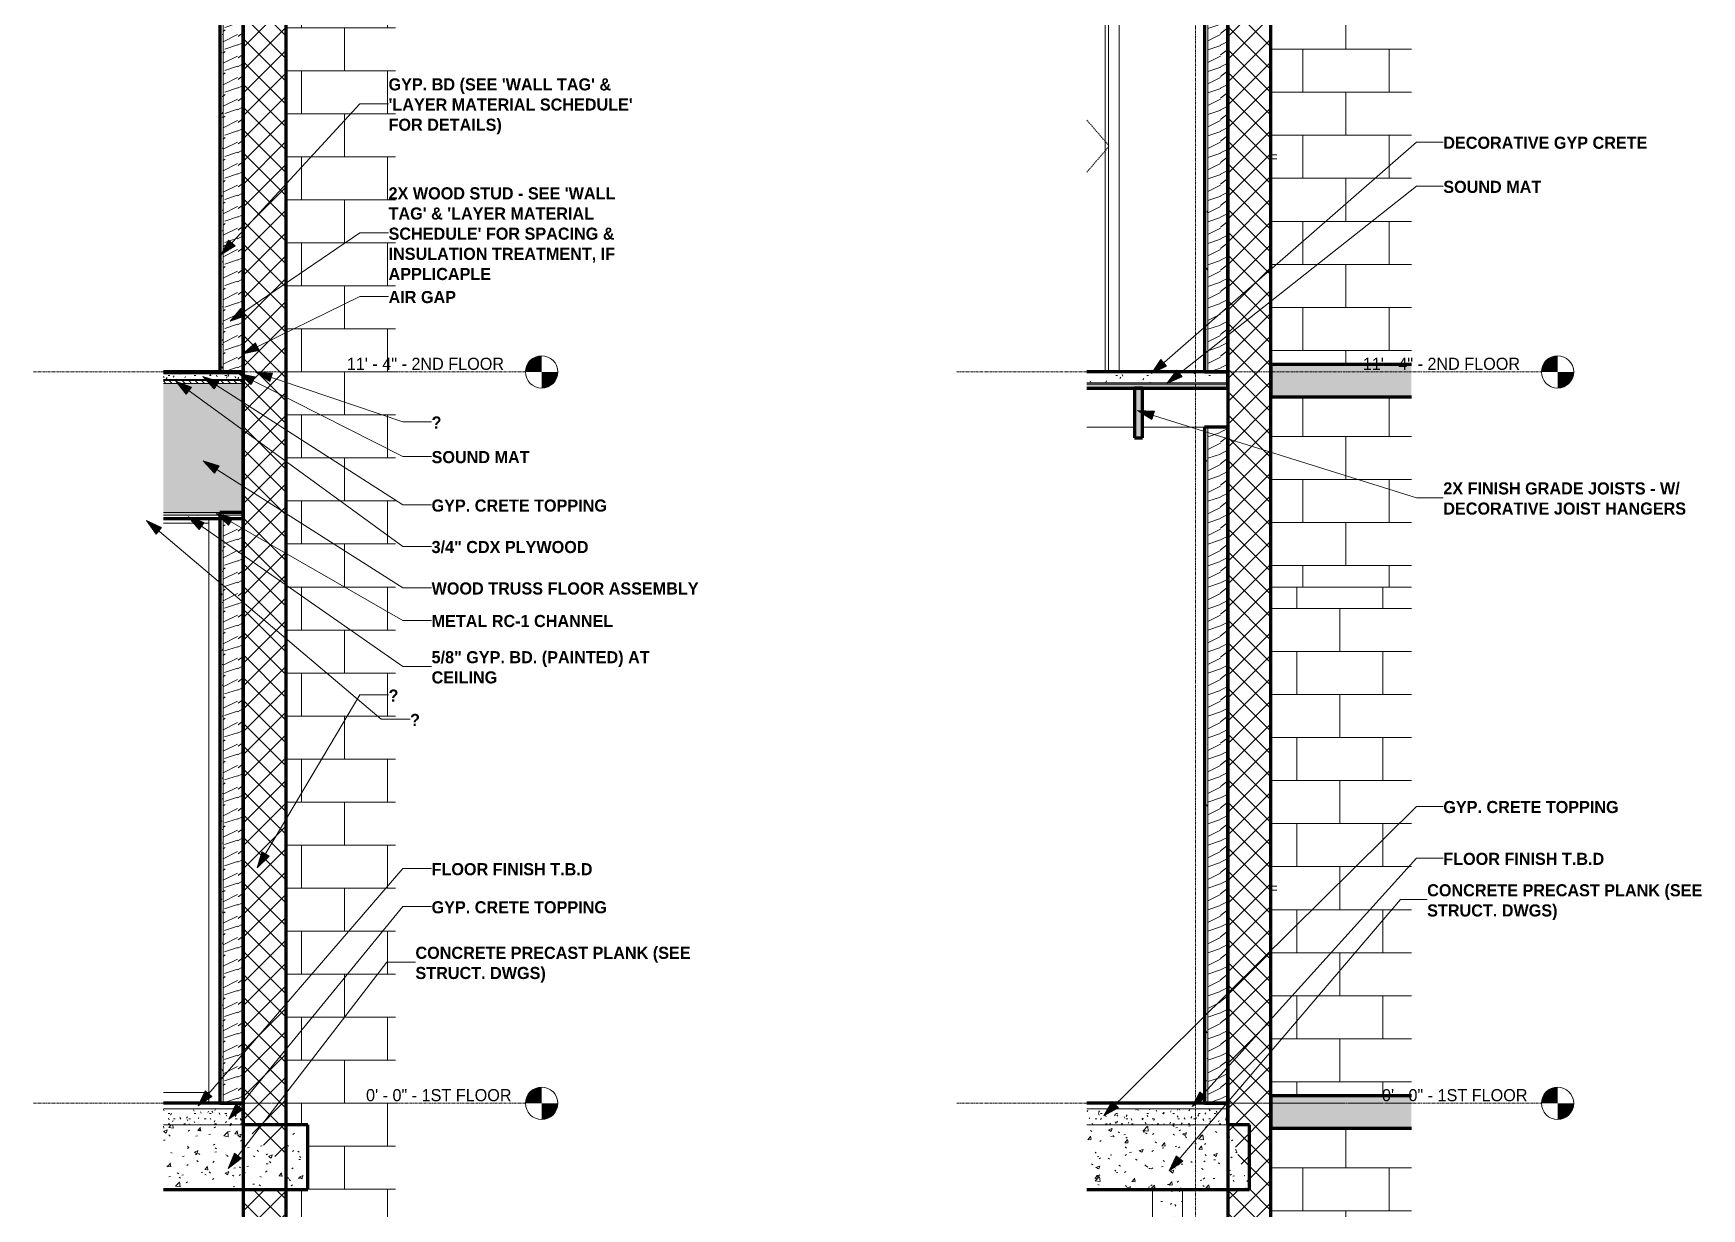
# Model space of a CAD drawing. Header units: inches. Extents: x 11710 to 12358, y -212 to 450.
# Drawn here: x 12045.1 to 12355.3, y -19.6 to 199 of the extents above; entities that cross this region are included whole.
import ezdxf

# ---------------------------------------------------------------- set-up
doc = ezdxf.new("R2010")
doc.units = ezdxf.units.IN
doc.header["$MEASUREMENT"] = 0
for name, pattern in [('Aligning Line 1_8_', [0.25, 0.125, -0.125]), ('Dash 1_16_', [0.125, 0.0625, -0.0625]), ('Grid Line 1_2_', [0.875, 0.5, -0.125, 0.125, -0.125])]:
    doc.linetypes.add(name, pattern=pattern)
for name, color, linetype, lineweight in [('0-3', 135, 'Continuous', 18), ('0-4', 50, 'Continuous', 5), ('0-5', 55, 'Continuous', 9), ('A-DOOR-1', 250, 'Dash 1_16_', 9), ('A-DOOR-2', 250, 'Continuous', 9), ('A-DOOR-4', 31, 'Continuous', 9), ('A-FLOR-1', 8, 'Continuous', 5), ('A-FLOR-2', 31, 'Continuous', 5), ('A-FLOR-3', 251, 'Continuous', 5), ('A-FLOR-4', 192, 'Continuous', 70), ('A-FLOR-6', 7, 'Continuous', 70), ('A-FLOR-7', 254, 'Continuous', 18), ('A-FLOR-8', 21, 'Continuous', 18), ('A-FLOR-LEVL', 51, 'Continuous', 9), ('A-FLOR-LEVL-1', 51, 'Grid Line 1_2_', 9), ('A-FLOR-MCUT', 51, 'Continuous', 18), ('A-FLOR-PATT-1', 8, 'Continuous', 9), ('A-GLAZ-CWMG-1', 55, 'Continuous', 9), ('A-WALL-1', 252, 'Continuous', 18), ('A-WALL-2', 10, 'Continuous', 18), ('A-WALL-3', 7, 'Continuous', 70), ('A-WALL-4', 135, 'Continuous', 18), ('A-WALL-PATT-1', 250, 'Continuous', 9), ('A-WALL-PATT-2', 253, 'Continuous', 9), ('A-WALL-PATT-3', 55, 'Continuous', 9), ('A-WALL-PATT-4', 45, 'Continuous', 9), ('G-ANNO-SYMB', 111, 'Aligning Line 1_8_', 9), ('G-ANNO-TEXT', 231, 'Continuous', 9), ('I-WALL-2', 135, 'Continuous', 18), ('S-BEAM-1', 41, 'Continuous', 9), ('S-BEAM-2', 7, 'Continuous', 70), ('S-COLS-1', 55, 'Continuous', 9), ('S-GRID-1', 1, 'Grid Line 1_2_', 9)]:
    doc.layers.add(name, color=color, linetype=linetype, lineweight=lineweight)
doc.styles.add('Century Gothic', font='ufonts.com_century-gothic.ttf', dxfattribs={"height": 2.25})
doc.styles.add('Century Gothic_B', font='GOTHICB.TTF', dxfattribs={"height": 2.25})
pattern_1 = [(216.87, (10701.354, 75.998), (11.9951857, 7.9964214), [1.999, -17.993]), (206.565, (10703.753, 74.799), (-3.998093, -3.998086), [4.47, -4.47]), (198.435, (10703.753, 72.8), (-7.9970804, -3.9980748), [2.529, -10.115])]
pattern_2 = [(0, (10699.755, 72), (7.68, 1.92), [0.317, -5.443, 0.317, -5.443, -30.72]), (0, (10699.755, 72), (7.68, 1.92), [-11.52, 0.317, -11.203, 0.317, -5.443, -13.44]), (0, (10699.755, 72), (7.68, 1.92), [-28.8, 0.317, -3.523, 0.317, -9.283]), (120, (10702.635, 72.96), (-5.502769, 5.691075), [0.317, -5.443, 0.317, -5.443, -30.72]), (120, (10702.635, 72.96), (-5.502769, 5.691075), [-11.52, 0.317, -11.203, 0.317, -5.443, -13.44]), (120, (10702.635, 72.96), (-5.502769, 5.691075), [-28.8, 0.317, -3.523, 0.317, -9.283]), (240, (10703.595, 76.8), (-2.177231, -7.611075), [0.317, -5.443, 0.317, -5.443, -30.72]), (240, (10703.595, 76.8), (-2.177231, -7.611075), [-11.52, 0.317, -11.203, 0.317, -5.443, -13.44]), (240, (10703.595, 76.8), (-2.177231, -7.611075), [-28.8, 0.317, -3.523, 0.317, -9.283])]
pattern_3 = [(0, (11356.9243, 72), (3.84, 0.96), [0.317, -2.563, 0.317, -2.563, -15.36]), (0, (11356.9243, 72), (3.84, 0.96), [-5.76, 0.317, -5.443, 0.317, -2.563, -6.72]), (0, (11356.9243, 72), (3.84, 0.96), [-14.4, 0.317, -1.603, 0.317, -4.483]), (120, (11358.3643, 72.48), (-2.7513844, 2.8455376), [0.317, -2.563, 0.317, -2.563, -15.36]), (120, (11358.3643, 72.48), (-2.7513844, 2.8455376), [-5.76, 0.317, -5.443, 0.317, -2.563, -6.72]), (120, (11358.3643, 72.48), (-2.7513844, 2.8455376), [-14.4, 0.317, -1.603, 0.317, -4.483]), (240, (11358.8443, 74.4), (-1.0886156, -3.8055376), [0.317, -2.563, 0.317, -2.563, -15.36]), (240, (11358.8443, 74.4), (-1.0886156, -3.8055376), [-5.76, 0.317, -5.443, 0.317, -2.563, -6.72]), (240, (11358.8443, 74.4), (-1.0886156, -3.8055376), [-14.4, 0.317, -1.603, 0.317, -4.483])]
pattern_4 = [(216.87, (12715.25, 75.998), (11.9951857, 7.9964214), [1.999, -17.993]), (206.565, (12717.649, 74.799), (-3.998093, -3.998086), [4.47, -4.47]), (198.435, (12717.649, 72.8), (-7.9970804, -3.9980748), [2.529, -10.115])]
pattern_5 = [(0, (12713.651, 72), (7.68, 1.92), [0.317, -5.443, 0.317, -5.443, -30.72]), (0, (12713.651, 72), (7.68, 1.92), [-11.52, 0.317, -11.203, 0.317, -5.443, -13.44]), (0, (12713.651, 72), (7.68, 1.92), [-28.8, 0.317, -3.523, 0.317, -9.283]), (120, (12716.531, 72.96), (-5.5027688, 5.691075), [0.317, -5.443, 0.317, -5.443, -30.72]), (120, (12716.531, 72.96), (-5.5027688, 5.691075), [-11.52, 0.317, -11.203, 0.317, -5.443, -13.44]), (120, (12716.531, 72.96), (-5.5027688, 5.691075), [-28.8, 0.317, -3.523, 0.317, -9.283]), (240, (12717.491, 76.8), (-2.1772312, -7.611075), [0.317, -5.443, 0.317, -5.443, -30.72]), (240, (12717.491, 76.8), (-2.1772312, -7.611075), [-11.52, 0.317, -11.203, 0.317, -5.443, -13.44]), (240, (12717.491, 76.8), (-2.1772312, -7.611075), [-28.8, 0.317, -3.523, 0.317, -9.283])]

# ---------------------------------------------------------------- blocks, each defined once
blk = doc.blocks.new('Rectangular Mullion - 2_ x 4_ rectangular-2088884-Section 25 - Callout 3')
at = {"layer": 'A-GLAZ-CWMG-1'}
for p in [(11420.61, 108.75), (11412.15, 107.88)]:
    blk.add_line(p, (11420.61, 107.88), dxfattribs=at)
blk = doc.blocks.new('Rectangular Mullion - 2_ x 4_ rectangular-2030642-Section 25 - Callout 3')
at = {"layer": 'A-GLAZ-CWMG-1'}
blk.add_line((11420.61, 108.75), (11420.61, 0), dxfattribs=at)
blk = doc.blocks.new('Rectangular Mullion - 2_ x 4_ rectangular-2088885-Section 25 - Callout 3')
at = {"layer": 'A-GLAZ-CWMG-1'}
for q in [(11412.15, 2), (11420.61, 0)]:
    blk.add_line((11420.61, 2), q, dxfattribs=at)
blk = doc.blocks.new('CTR - 1st Phase - Common Walls_rvt-3-Section 25 - Callout 3')
at = {"layer": 'A-WALL-1'}
for points in [[(11426.99, 136), (11426.99, 240.75), (11426.74, 240.75), (11426.74, 136)], [(11426.99, 0), (11426.99, 108.75), (11426.74, 108.75), (11426.74, 0)]]:
    blk.add_hatch(color=256, dxfattribs=at).paths.add_polyline_path(points, flags=0)
at = {"layer": 'A-WALL-PATT-1'}
h = blk.add_hatch(dxfattribs=at)
h.set_pattern_fill('FP_24', color=256, style=0, pattern_type=2)
h.set_pattern_definition(pattern_2)
h.paths.add_polyline_path([(11422.61, 136), (11423.24, 136), (11423.24, 240.75), (11422.61, 240.75), (11422.61, 142.14)], flags=0)
h = blk.add_hatch(dxfattribs=at)
h.set_pattern_fill('FP_24', color=256, style=0, pattern_type=2)
h.set_pattern_definition(pattern_2)
h.paths.add_polyline_path([(11423.24, 0), (11423.24, 108.75), (11422.61, 108.75), (11422.61, 0)], flags=0)
at = {"layer": 'A-WALL-PATT-2'}
h = blk.add_hatch(dxfattribs=at)
h.set_pattern_fill('FP_28', color=256, style=0, pattern_type=2)
h.set_pattern_definition(pattern_1)
h.paths.add_polyline_path([(11423.24, 136), (11426.74, 136), (11426.74, 240.75), (11423.24, 240.75), (11423.24, 142.14)], flags=0)
h = blk.add_hatch(dxfattribs=at)
h.set_pattern_fill('FP_28', color=256, style=0, pattern_type=2)
h.set_pattern_definition(pattern_1)
h.paths.add_polyline_path([(11426.74, 0), (11426.74, 108.75), (11423.24, 108.75), (11423.24, 0)], flags=0)
at = {"layer": 'A-WALL-2'}
for p, q in [((11423.24, 136), (11423.24, 241.87)), ((11426.74, 136), (11426.74, 241.87)), ((11423.24, 0), (11423.24, 109.87)), ((11426.74, 0), (11426.74, 109.87))]:
    blk.add_line(p, q, dxfattribs=at)
at = {"layer": 'A-WALL-3'}
for p, q in [((11422.61, 241.87), (11422.61, 136)), ((11426.99, 136), (11426.99, 241.87)), ((11422.61, 136), (11426.99, 136)), ((11422.61, 109.87), (11422.61, 0)), ((11426.99, 109.87), (11422.61, 109.87)), ((11426.99, 0), (11426.99, 109.87)), ((11422.61, 0), (11426.99, 0))]:
    blk.add_line(p, q, dxfattribs=at)
at = {"layer": '0-3'}
for name in ['Rectangular Mullion - 2_ x 4_ rectangular-2088884-Section 25 - Callout 3', 'Rectangular Mullion - 2_ x 4_ rectangular-2030642-Section 25 - Callout 3', 'Rectangular Mullion - 2_ x 4_ rectangular-2088885-Section 25 - Callout 3']:
    blk.add_blockref(name, (0, 0), dxfattribs=at)
blk = doc.blocks.new('CTR - 1st Phase -Stairs _ Elevators_rvt-3-Section 25 - Callout 3')
at = {"layer": 'A-WALL-PATT-3'}
h = blk.add_hatch(dxfattribs=at)
h.set_pattern_fill('FP_21', color=256, style=0, pattern_type=2)
h.set_pattern_definition([(0, (11430.989, -128), (0, 8), []), (90, (11430.989, -128), (-8, 8), [8, -8])])
h.paths.add_polyline_path([(11438.99, -128), (11455.29, -128), (11455.29, 429.86), (11434.99, 429.86), (11434.99, -4), (11438.99, -4), (11438.99, -16), (11434.99, -16), (11434.99, -128)], flags=0)
at = {"layer": 'A-WALL-PATT-4'}
h = blk.add_hatch(dxfattribs=at)
h.set_pattern_fill('FP_31', color=256, style=0, pattern_type=2)
h.set_pattern_definition([(45, (10699.755, 72), (-2.12132, 2.12132), []), (135, (10699.755, 72), (-2.12132, -2.12132), [])])
h.paths.add_polyline_path([(11434.99, -128), (11434.99, -16), (11426.99, -16.01), (11426.99, -128)], flags=0)
h.paths.add_polyline_path([(11434.99, -12), (11434.99, 429.86), (11426.99, 429.86), (11426.99, -4)], flags=0)
at = {"layer": 'A-WALL-3'}
for p, q in [((11426.99, 429.86), (11426.99, -128)), ((11434.99, -128), (11434.99, 429.86))]:
    blk.add_line(p, q, dxfattribs=at)
blk = doc.blocks.new('Dimension Lumber - 2x10-2069430-BUILDING SECTION - EAST_WEST - LOOKING NORTH - Callout 5')
at = {"layer": 'S-BEAM-1'}
blk.add_hatch(color=256, dxfattribs=at).paths.add_polyline_path([(11837.34, 255.75), (11837.34, 265), (11835.84, 265), (11835.84, 255.75)], flags=0)
at = {"layer": 'S-BEAM-2'}
for p, q in [((11837.34, 265), (11835.84, 265)), ((11835.84, 265), (11835.84, 255.75)), ((11837.34, 255.75), (11837.34, 265)), ((11835.84, 255.75), (11837.34, 255.75))]:
    blk.add_line(p, q, dxfattribs=at)
blk = doc.blocks.new('Flush-Double-Door-Adj_swing-w_handle_2100 - 3_-0_ x 7_-0_-1994204-BUILDING SECTION - EAST_WEST - LOOKING NORTH - Callout 5')
at = {"layer": 'A-DOOR-1'}
for p in [(11826.96, 314.85), (11826.96, 305.15)]:
    blk.add_line(p, (11831.13, 310), dxfattribs=at)
at = {"layer": 'A-DOOR-4'}
for p, q in [((11826.96, 352), (11831, 352)), ((11826.96, 351.38), (11830.38, 351.38)), ((11830.38, 351.38), (11830.38, 268)), ((11831, 268), (11831, 352))]:
    blk.add_line(p, q, dxfattribs=at)
blk = doc.blocks.new('CTR - 1st Phase - Common Walls_rvt-4-BUILDING SECTION - EAST_WEST - LOOKING NORTH - Callout 5')
at = {"layer": 'A-WALL-1'}
for points in [[(11853.19, 136), (11853.19, 257.75), (11852.94, 257.75), (11852.94, 136)], [(11853.19, 0), (11853.19, 125.75), (11852.94, 125.75), (11852.94, 0)]]:
    blk.add_hatch(color=256, dxfattribs=at).paths.add_polyline_path(points, flags=0)
at = {"layer": 'A-WALL-PATT-1'}
h = blk.add_hatch(dxfattribs=at)
h.set_pattern_fill('FP_33', color=256, style=0, pattern_type=2)
h.set_pattern_definition(pattern_5)
h.paths.add_polyline_path([(11849.44, 136), (11849.44, 257.75), (11848.81, 257.75), (11848.81, 136)], flags=0)
h = blk.add_hatch(dxfattribs=at)
h.set_pattern_fill('FP_33', color=256, style=0, pattern_type=2)
h.set_pattern_definition(pattern_5)
h.paths.add_polyline_path([(11849.44, 0), (11849.44, 125.75), (11848.81, 125.75), (11848.81, 0)], flags=0)
at = {"layer": 'A-WALL-PATT-2'}
h = blk.add_hatch(dxfattribs=at)
h.set_pattern_fill('FP_35', color=256, style=0, pattern_type=2)
h.set_pattern_definition(pattern_4)
h.paths.add_polyline_path([(11852.94, 136), (11852.94, 257.75), (11849.44, 257.75), (11849.44, 136)], flags=0)
h = blk.add_hatch(dxfattribs=at)
h.set_pattern_fill('FP_35', color=256, style=0, pattern_type=2)
h.set_pattern_definition(pattern_4)
h.paths.add_polyline_path([(11852.94, 0), (11852.94, 125.75), (11849.44, 125.75), (11849.44, 0)], flags=0)
at = {"layer": 'A-WALL-2'}
for p, q in [((11849.44, 136), (11849.44, 257.75)), ((11852.94, 136), (11852.94, 257.75)), ((11849.44, 0), (11849.44, 125.75)), ((11852.94, 0), (11852.94, 125.75))]:
    blk.add_line(p, q, dxfattribs=at)
at = {"layer": 'A-WALL-3'}
for p, q in [((11848.81, 257.75), (11848.81, 136)), ((11853.19, 136), (11853.19, 257.75)), ((11848.81, 136), (11853.19, 136)), ((11853.19, 125.75), (11848.81, 125.75)), ((11848.81, 125.75), (11848.81, 0)), ((11853.19, 0), (11853.19, 125.75)), ((11848.81, 0), (11853.19, 0))]:
    blk.add_line(p, q, dxfattribs=at)
at = {"layer": 'I-WALL-2'}
for p, q in [((11833, 222), (11833, 136)), ((11835.84, 125.75), (11826.96, 125.75)), ((11848.81, 125.75), (11837.34, 125.75)), ((11844.75, -16), (11844.75, -128))]:
    blk.add_line(p, q, dxfattribs=at)
at = {"layer": '0-5'}
for name in ['Flush-Double-Door-Adj_swing-w_handle_2100 - 3_-0_ x 7_-0_-1994204-BUILDING SECTION - EAST_WEST - LOOKING NORTH - Callout 5', 'Dimension Lumber - 2x10-2069430-BUILDING SECTION - EAST_WEST - LOOKING NORTH - Callout 5']:
    blk.add_blockref(name, (0, -132), dxfattribs=at)
blk = doc.blocks.new('HOLLOW METAL - STAIR DOOR-2009181-BUILDING SECTION - EAST_WEST - LOOKING NORTH - Callout 5')
at = {"layer": 'A-DOOR-2'}
for p, q in [((11861.69, 176.39), (11861.19, 176.39)), ((11861.19, 175.61), (11861.69, 175.61))]:
    blk.add_line(p, q, dxfattribs=at)
at = {"layer": 'A-DOOR-2', "flags": 128}
for points in [[(11862.28, 176.39), (11862.2, 176.39), (11861.99, 176.39), (11861.7, 176.39), (11861.69, 176.39)], [(11861.69, 175.61), (11861.98, 175.61), (11862.19, 175.61), (11862.28, 175.61), (11862.28, 175.61)]]:
    blk.add_lwpolyline(points, dxfattribs=at)
blk = doc.blocks.new('CTR - 1st Phase -Stairs _ Elevators_rvt-4-BUILDING SECTION - EAST_WEST - LOOKING NORTH - Callout 5')
at = {"layer": 'A-FLOR-7'}
for points in [[(11887.31, 131.37), (11887.31, 137.38), (11861.19, 137.38), (11861.19, 131.37)], [(11887.31, -4.63), (11887.31, 1.37), (11861.19, 1.37), (11861.19, -4.63), (11868.65, -4.63)]]:
    blk.add_hatch(color=256, dxfattribs=at).paths.add_polyline_path(points, flags=0)
at = {"layer": 'A-WALL-PATT-3'}
h = blk.add_hatch(dxfattribs=at)
h.set_pattern_fill('FP_42', color=256, style=0, pattern_type=2)
h.set_pattern_definition([(0, (11857.189, -156), (0, 8), []), (90, (11857.189, -156), (-8, 8), [8, -8])])
h.paths.add_polyline_path([(11861.19, -128), (11867.19, -128), (11867.19, -40), (11887.31, -40), (11887.31, -4.63), (11861.19, -4.63), (11861.19, -124.75)], flags=0)
h.paths.add_polyline_path([(11861.19, 96), (11887.31, 96), (11887.31, 131.37), (11861.19, 131.37), (11861.19, 120)], flags=0)
h.paths.add_polyline_path([(11862.22, 176.39), (11862.23, 176.39), (11862.23, 176.39)], flags=0)
h.paths.add_polyline_path([(11887.31, 137.38), (11887.31, 263.37), (11861.19, 263.37), (11861.19, 176.39), (11861.85, 176.39), (11861.89, 176.38), (11862.08, 176.39), (11862.32, 176.39), (11862.41, 176.37), (11862.48, 176.34), (11862.58, 176.25), (11862.62, 176.2), (11862.66, 176.08), (11862.67, 176), (11862.66, 175.9), (11862.6, 175.78), (11862.52, 175.7), (11862.44, 175.65), (11862.34, 175.61), (11862.25, 175.61), (11862.17, 175.61), (11862.14, 175.61), (11862, 175.61), (11861.19, 175.61), (11861.19, 137.38)], flags=0)
h.paths.add_polyline_path([(11862.22, 308.39), (11862.23, 308.39), (11862.23, 308.39)], flags=0)
h.paths.add_polyline_path([(11861.19, 269.38), (11887.31, 269.38), (11887.31, 372), (11861.19, 372), (11861.19, 308.39), (11861.85, 308.39), (11861.89, 308.38), (11862.08, 308.39), (11862.32, 308.39), (11862.41, 308.37), (11862.48, 308.34), (11862.58, 308.25), (11862.62, 308.2), (11862.66, 308.08), (11862.66, 307.96), (11862.66, 307.9), (11862.6, 307.78), (11862.52, 307.7), (11862.44, 307.65), (11862.34, 307.61), (11862.25, 307.61), (11862.17, 307.61), (11862.14, 307.61), (11862, 307.61), (11861.19, 307.61), (11861.19, 282.36)], flags=0)
h = blk.add_hatch(dxfattribs=at)
h.set_pattern_fill('FP_41', color=256, style=0, pattern_type=2)
h.set_pattern_definition([(0, (12080.064, -12), (0, 8), []), (90, (12080.064, -12), (-8, 8), [8, -8])])
h.paths.add_polyline_path([(11862.22, 40.39), (11862.23, 40.39), (11862.23, 40.39)], flags=0)
h.paths.add_polyline_path([(11867.19, 1.37), (11887.31, 1.37), (11887.31, 96), (11861.19, 96), (11861.19, 40.39), (11861.85, 40.39), (11861.89, 40.38), (11862.08, 40.39), (11862.32, 40.39), (11862.41, 40.37), (11862.48, 40.34), (11862.58, 40.25), (11862.62, 40.2), (11862.66, 40.08), (11862.67, 40), (11862.64, 39.87), (11862.6, 39.78), (11862.52, 39.7), (11862.44, 39.65), (11862.34, 39.61), (11862.25, 39.61), (11862.17, 39.61), (11862.14, 39.61), (11862, 39.61), (11861.19, 39.61), (11861.19, 1.37)], flags=0)
at = {"layer": 'A-WALL-PATT-4'}
h = blk.add_hatch(dxfattribs=at)
h.set_pattern_fill('FP_40', color=256, style=0, pattern_type=2)
h.set_pattern_definition([(45, (12713.651, 72), (-2.12132, 2.12132), []), (135, (12713.651, 72), (-2.12132, -2.12132), [])])
h.paths.add_polyline_path([(11853.19, -140), (11861.19, -140), (11861.19, 372), (11853.19, 372), (11853.19, -4), (11857.19, -16), (11853.19, -16), (11853.19, -138.01)], flags=0)
at = {"layer": 'A-FLOR-6'}
for p, q in [((11887.31, 137.38), (11861.19, 137.38)), ((11861.19, 137.38), (11861.19, 131.37)), ((11861.19, 131.37), (11887.31, 131.37)), ((11887.31, 1.37), (11861.19, 1.37)), ((11861.19, 1.37), (11861.19, -4.63)), ((11861.19, -4.63), (11887.31, -4.63))]:
    blk.add_line(p, q, dxfattribs=at)
at = {"layer": 'A-WALL-3'}
for p, q in [((11853.19, 372), (11853.19, -140)), ((11861.19, -140), (11861.19, 372))]:
    blk.add_line(p, q, dxfattribs=at)
at = {"layer": 'A-WALL-4'}
blk.add_line((11861.19, 96), (11887.31, 96), dxfattribs=at)
at = {"layer": '0-3'}
for p in [(0, 0), (0, -136)]:
    blk.add_blockref('HOLLOW METAL - STAIR DOOR-2009181-BUILDING SECTION - EAST_WEST - LOOKING NORTH - Callout 5', p, dxfattribs=at)
blk = doc.blocks.new('Concrete-Rectangular-Column - ONE-1856735-BUILDING SECTION - EAST_WEST - LOOKING NORTH - Callout 5')
at = {"layer": 'S-COLS-1'}
h = blk.add_hatch(dxfattribs=at)
h.set_pattern_fill('FP_33', color=256, style=0, pattern_type=2)
h.set_pattern_definition(pattern_5)
h.paths.add_polyline_path([(11839.19, -128), (11844.75, -128), (11844.75, -16), (11839.19, -16), (11839.19, -118.38)], flags=0)
blk.add_line((11839.19, -16), (11839.19, -128), dxfattribs=at)
blk = doc.blocks.new('Level - Level Head - Circle-50818-Section 25 - Callout 3')
at = {"layer": 'A-FLOR-LEVL'}
h = blk.add_hatch(color=256, dxfattribs=at)
edge = h.paths.add_edge_path(flags=0)
edge.add_line((11482.47, 0), (11479.47, 0))
edge.add_arc((11482.47, 0), 3, 90, 180, ccw=False)
edge.add_line((11482.47, 3), (11482.47, 0))
h = blk.add_hatch(color=256, dxfattribs=at)
edge = h.paths.add_edge_path(flags=0)
edge.add_line((11482.47, -3), (11482.47, 0))
edge.add_line((11482.47, 0), (11485.47, 0))
edge.add_arc((11482.47, 0), 3, 270, 360, ccw=False)
blk.add_circle((11482.47, 0), 3, dxfattribs=at)
blk = doc.blocks.new('Level - Level Head - Circle-50818-BUILDING SECTION - EAST_WEST - LOOKING NORTH - Callout 5')
at = {"layer": 'A-FLOR-LEVL'}
h = blk.add_hatch(color=256, dxfattribs=at)
edge = h.paths.add_edge_path(flags=0)
edge.add_line((11914.49, 0), (11911.49, 0))
edge.add_arc((11914.49, 0), 3, 90, 180, ccw=False)
edge.add_line((11914.49, 3), (11914.49, 0))
h = blk.add_hatch(color=256, dxfattribs=at)
edge = h.paths.add_edge_path(flags=0)
edge.add_line((11914.49, -3), (11914.49, 0))
edge.add_line((11914.49, 0), (11917.49, 0))
edge.add_arc((11914.49, 0), 3, 270, 360, ccw=False)
blk.add_circle((11914.49, 0), 3, dxfattribs=at)

msp = doc.modelspace()

# ---------------------------------------------------------------- hatches: boundary and pattern name
at = {"layer": 'A-FLOR-1'}
for points in [[(12080.41, 135.62), (12084.16, 135.62), (12084.16, 135.87), (12069.32, 135.87), (12069.32, 135.62), (12079.78, 135.62)], [(12241.01, 133.75), (12267.24, 133.75), (12267.24, 134), (12241.01, 134), (12241.01, 133.78)]]:
    msp.add_hatch(color=256, dxfattribs=at).paths.add_polyline_path(points, flags=0)
at = {"layer": 'A-FLOR-2'}
msp.add_hatch(color=256, dxfattribs=at).paths.add_polyline_path([(12069.32, 109.87), (12084.16, 109.87), (12084.16, 133.87), (12069.32, 133.87), (12069.32, 133.62)], flags=0)
at = {"layer": 'A-FLOR-3'}
msp.add_hatch(color=256, dxfattribs=at).paths.add_polyline_path([(12084.16, 109.37), (12084.16, 109.87), (12069.32, 109.87), (12069.32, 109.37), (12077.78, 109.37)], flags=0)
at = {"layer": 'A-FLOR-8'}
msp.add_hatch(color=256, dxfattribs=at).paths.add_polyline_path([(12241.01, 133), (12267.24, 133), (12267.24, 133.75), (12241.01, 133.75), (12241.01, 133.65)], flags=0)
at = {"layer": 'A-FLOR-PATT-1'}
h = msp.add_hatch(dxfattribs=at)
h.set_pattern_fill('FP_25', color=256, style=0, pattern_type=2)
h.set_pattern_definition(pattern_3)
h.paths.add_polyline_path([(12084.16, 134.62), (12084.16, 135.62), (12069.32, 135.61), (12069.32, 134.62), (12079.78, 134.62)], flags=0)
h = msp.add_hatch(dxfattribs=at)
h.set_pattern_fill('FP_26', color=256, style=0, pattern_type=2)
h.set_pattern_definition([(0, (11356.9243, 72), (0, 1.2), []), (315, (11356.9243, 72), (1.1992531, 0), [1.696, -1.696]), (45, (11356.9243, 72), (1.1992531, 0), [1.696, -1.696])])
h.paths.add_polyline_path([(12079.78, 133.87), (12084.16, 133.87), (12084.16, 134.62), (12069.32, 134.62), (12069.32, 133.87)], flags=0)
h = msp.add_hatch(dxfattribs=at)
h.set_pattern_fill('FP_33', color=256, style=0, pattern_type=2)
h.set_pattern_definition([(0, (13127.6991, 72), (7.68, 1.92), [0.317, -5.443, 0.317, -5.443, -30.72]), (0, (13127.6991, 72), (7.68, 1.92), [-11.52, 0.317, -11.203, 0.317, -5.443, -13.44]), (0, (13127.6991, 72), (7.68, 1.92), [-28.8, 0.317, -3.523, 0.317, -9.283]), (120, (13130.5791, 72.96), (-5.5027688, 5.691075), [0.317, -5.443, 0.317, -5.443, -30.72]), (120, (13130.5791, 72.96), (-5.5027688, 5.691075), [-11.52, 0.317, -11.203, 0.317, -5.443, -13.44]), (120, (13130.5791, 72.96), (-5.5027688, 5.691075), [-28.8, 0.317, -3.523, 0.317, -9.283]), (240, (13131.5391, 76.8), (-2.1772312, -7.611075), [0.317, -5.443, 0.317, -5.443, -30.72]), (240, (13131.5391, 76.8), (-2.1772312, -7.611075), [-11.52, 0.317, -11.203, 0.317, -5.443, -13.44]), (240, (13131.5391, 76.8), (-2.1772312, -7.611075), [-28.8, 0.317, -3.523, 0.317, -9.283])])
h.paths.add_polyline_path([(12247.05, 134), (12267.24, 134), (12267.24, 136), (12241.01, 136), (12241.01, 134)], flags=0)
h = msp.add_hatch(dxfattribs=at)
h.set_pattern_fill('FP_24', color=256, style=0, pattern_type=2)
h.set_pattern_definition([(0, (11356.9243, 72), (7.68, 1.92), [0.317, -5.443, 0.317, -5.443, -30.72]), (0, (11356.9243, 72), (7.68, 1.92), [-11.52, 0.317, -11.203, 0.317, -5.443, -13.44]), (0, (11356.9243, 72), (7.68, 1.92), [-28.8, 0.317, -3.523, 0.317, -9.283]), (120, (11359.8043, 72.96), (-5.502769, 5.691075), [0.317, -5.443, 0.317, -5.443, -30.72]), (120, (11359.8043, 72.96), (-5.502769, 5.691075), [-11.52, 0.317, -11.203, 0.317, -5.443, -13.44]), (120, (11359.8043, 72.96), (-5.502769, 5.691075), [-28.8, 0.317, -3.523, 0.317, -9.283]), (240, (11360.7643, 76.8), (-2.177231, -7.611075), [0.317, -5.443, 0.317, -5.443, -30.72]), (240, (11360.7643, 76.8), (-2.177231, -7.611075), [-11.52, 0.317, -11.203, 0.317, -5.443, -13.44]), (240, (11360.7643, 76.8), (-2.177231, -7.611075), [-28.8, 0.317, -3.523, 0.317, -9.283])])
h.paths.add_polyline_path([(12077.78, 108.75), (12084.16, 108.75), (12084.16, 109.37), (12069.32, 109.37), (12069.32, 108.75)], flags=0)
h = msp.add_hatch(dxfattribs=at)
h.set_pattern_fill('FP_25', color=256, style=0, pattern_type=2)
h.set_pattern_definition(pattern_3)
h.paths.add_polyline_path([(12069.32, -4), (12084.16, -4), (12084.16, -1), (12069.32, -1), (12069.32, -1.71)], flags=0)
h = msp.add_hatch(dxfattribs=at)
h.set_pattern_fill('FP_38', color=256, style=0, pattern_type=2)
h.set_pattern_definition([(0, (13127.6991, 72), (3.84, 0.96), [0.317, -2.563, 0.317, -2.563, -15.36]), (0, (13127.6991, 72), (3.84, 0.96), [-5.76, 0.317, -5.443, 0.317, -2.563, -6.72]), (0, (13127.6991, 72), (3.84, 0.96), [-14.4, 0.317, -1.603, 0.317, -4.483]), (120, (13129.1391, 72.48), (-2.7513844, 2.8455376), [0.317, -2.563, 0.317, -2.563, -15.36]), (120, (13129.1391, 72.48), (-2.7513844, 2.8455376), [-5.76, 0.317, -5.443, 0.317, -2.563, -6.72]), (120, (13129.1391, 72.48), (-2.7513844, 2.8455376), [-14.4, 0.317, -1.603, 0.317, -4.483]), (240, (13129.6191, 74.4), (-1.0886156, -3.8055376), [0.317, -2.563, 0.317, -2.563, -15.36]), (240, (13129.6191, 74.4), (-1.0886156, -3.8055376), [-5.76, 0.317, -5.443, 0.317, -2.563, -6.72]), (240, (13129.6191, 74.4), (-1.0886156, -3.8055376), [-14.4, 0.317, -1.603, 0.317, -4.483])])
h.paths.add_polyline_path([(12262.86, -4), (12267.24, -4), (12267.24, -1), (12241.01, -1), (12241.01, -4)], flags=0)
h = msp.add_hatch(dxfattribs=at)
h.set_pattern_fill('FP_30', color=256, style=0, pattern_type=2)
h.set_pattern_definition([(50, (11356.9243, 72), (6.885997, -0.602097), [0.72, -7.92]), (355, (11356.924, 72), (-1.331756, 7.220547), [0.576, -6.336]), (100.451, (11357.498, 71.95), (5.55363, 6.61819), [0.612, -6.731]), (46.184, (11356.924, 73.92), (10.24564, -1.588925), [1.08, -11.88]), (96.636, (11357.778, 73.788), (8.97244, 9.35152), [0.918, -10.096]), (351.184, (11356.924, 73.92), (8.9732, 9.35123), [0.864, -9.504]), (21, (11357.8843, 73.44), (5.730726, -3.865003), [0.72, -7.92]), (326, (11357.884, 73.44), (2.33581, 6.96088), [0.576, -6.336]), (71.451, (11358.362, 73.118), (8.065876, 3.09595), [0.612, -6.731]), (37.5, (11356.9243, 72), (0.116866, 3.1954784), [0.317, -5.942, 0.317, -6.115, -6.36]), (37.5, (11356.9243, 72), (0.116866, 3.1954784), [-12.691, 0.317, -6.043]), (7.5, (11356.9243, 72), (2.52543, 3.786025), [0.317, -3.35, 0.317, -5.798, -2.424]), (7.5, (11356.9243, 72), (2.52543, 3.786025), [-9.782, 0.317, -2.107]), (327.5, (11354.7833, 72), (5.1243685, -0.216176), [0.317, -2.083, 0.317, -7.171, -9.936]), (327.5, (11354.7833, 72), (5.1243685, -0.216176), [-9.888, 0.317, -9.619]), (317.5, (11353.8233, 72), (5.598326, 0.96141), [0.317, -2.803, 0.317, -4.656, -7.056]), (317.5, (11353.8233, 72), (5.598326, 0.96141), [-8.093, 0.317, -6.739])])
h.paths.add_polyline_path([(12069.32, -16), (12096.16, -16), (12096.16, -4), (12092.16, -4), (12092.16, -12), (12084.16, -4), (12069.32, -4), (12069.32, -4.13)], flags=0)
h = msp.add_hatch(dxfattribs=at)
h.set_pattern_fill('FP_39', color=256, style=0, pattern_type=2)
h.set_pattern_definition([(50, (13127.699, 72), (6.885997, -0.602097), [0.72, -7.92]), (355, (13127.699, 72), (-1.331756, 7.220547), [0.576, -6.336]), (100.451, (13128.273, 71.95), (5.55363, 6.61819), [0.612, -6.731]), (46.184, (13127.699, 73.92), (10.24564, -1.588925), [1.08, -11.88]), (96.636, (13128.553, 73.788), (8.97244, 9.35152), [0.918, -10.096]), (351.184, (13127.699, 73.92), (8.9732, 9.35123), [0.864, -9.504]), (21, (13128.659, 73.44), (5.730726, -3.865003), [0.72, -7.92]), (326, (13128.659, 73.44), (2.33581, 6.96088), [0.576, -6.336]), (71.451, (13129.136, 73.118), (8.065876, 3.09595), [0.612, -6.731]), (37.5, (13127.6991, 72), (0.116866, 3.1954784), [0.317, -5.942, 0.317, -6.115, -6.36]), (37.5, (13127.6991, 72), (0.116866, 3.1954784), [-12.691, 0.317, -6.043]), (7.5, (13127.699, 72), (2.52543, 3.786025), [0.317, -3.35, 0.317, -5.798, -2.424]), (7.5, (13127.699, 72), (2.52543, 3.786025), [-9.782, 0.317, -2.107]), (327.5, (13125.5581, 72), (5.1243685, -0.216176), [0.317, -2.083, 0.317, -7.171, -9.936]), (327.5, (13125.5581, 72), (5.1243685, -0.216176), [-9.888, 0.317, -9.619]), (317.5, (13124.598, 72), (5.598326, 0.96141), [0.317, -2.803, 0.317, -4.656, -7.056]), (317.5, (13124.598, 72), (5.598326, 0.96141), [-8.093, 0.317, -6.739])])
h.paths.add_polyline_path([(12241.01, -16), (12271.24, -16), (12267.24, -4), (12241.01, -4), (12241.01, -15.37)], flags=0)
at = {"layer": 'G-ANNO-TEXT'}
for points in [[(12080.01, 157.76), (12082.64, 159.43), (12081.45, 160.52)], [(12081.7, 145.43), (12084.64, 146.45), (12083.73, 147.78)], [(12084.09, 139.39), (12087.14, 139.99), (12086.43, 141.43)], [(12253.01, 135.73), (12255.8, 137.09), (12254.74, 138.31)], [(12071.63, 134.27), (12073.58, 131.85), (12074.53, 133.15)], [(12076.64, 135.15), (12078.73, 132.86), (12079.6, 134.21)], [(12083.33, 135.72), (12085.64, 133.65), (12086.37, 135.08)], [(12086.52, 135.95), (12089.1, 134.23), (12089.62, 135.75)], [(12255.86, 133.88), (12258.71, 135.1), (12257.72, 136.36)], [(12250.46, 128.8), (12253.09, 127.14), (12253.57, 128.68)], [(12076.72, 119.46), (12078.82, 117.17), (12079.68, 118.52)], [(12073.95, 109.05), (12075.95, 106.68), (12076.87, 107.99)], [(12079.2, 109.68), (12081.4, 107.49), (12082.2, 108.89)], [(12066.18, 108.4), (12067.95, 105.85), (12068.99, 107.07)], [(12086.77, 43.8), (12088.99, 45.97), (12087.61, 46.79)], [(12075.76, -0.47), (12078.32, 1.28), (12077.11, 2.33)], [(12244.18, -2.36), (12246.88, -0.82), (12245.75, 0.32)], [(12260.58, -0.6), (12263.19, 1.08), (12262, 2.16)], [(12081.49, -2.96), (12084.01, -1.15), (12082.77, -0.13)], [(12081.33, -12.14), (12083.8, -10.26), (12082.52, -9.28)], [(12256.32, -12.55), (12258.87, -10.79), (12257.65, -9.75)]]:
    msp.add_hatch(color=256, dxfattribs=at).paths.add_polyline_path(points, flags=0)

# ---------------------------------------------------------------- linework, layer by layer
at = {"layer": 'A-FLOR-4'}
for p, q in [((12084.16, 136), (12069.32, 136)), ((12084.16, 108.75), (12084.16, 136)), ((12267.24, 136), (12241.01, 136)), ((12267.24, 133), (12267.24, 136)), ((12241.01, 133), (12267.24, 133)), ((12069.32, 108.75), (12084.16, 108.75)), ((12084.16, 0), (12069.32, 0)), ((12084.16, -4), (12084.16, 0)), ((12267.24, 0), (12241.01, 0)), ((12267.24, -4), (12267.24, 0)), ((12096.16, -4), (12084.16, -4)), ((12096.16, -16), (12096.16, -4)), ((12271.24, -4), (12267.24, -4)), ((12271.24, -16), (12271.24, -4)), ((12069.32, -16), (12096.16, -16)), ((12241.01, -16), (12271.24, -16))]:
    msp.add_line(p, q, dxfattribs=at)
at = {"layer": 'A-FLOR-LEVL-1'}
for p, q in [((12045.14, 136), (12136.64, 136)), ((12216.83, 136), (12325.54, 136)), ((12045.14, 0), (12136.64, 0)), ((12216.83, 0), (12325.54, 0))]:
    msp.add_line(p, q, dxfattribs=at)
at = {"layer": 'A-FLOR-MCUT'}
for p, q in [((12084.16, 135.87), (12069.32, 135.87)), ((12084.16, 135.62), (12069.32, 135.62)), ((12084.16, 134.62), (12069.32, 134.62)), ((12084.16, 133.87), (12069.32, 133.87)), ((12267.24, 134), (12241.01, 134)), ((12267.24, 133.75), (12241.01, 133.75)), ((12084.16, 109.87), (12069.32, 109.87)), ((12084.16, 109.37), (12069.32, 109.37)), ((12084.16, -1), (12069.32, -1)), ((12267.24, -1), (12241.01, -1)), ((12069.32, -4), (12084.16, -4)), ((12241.01, -4), (12267.24, -4))]:
    msp.add_line(p, q, dxfattribs=at)
at = {"layer": 'G-ANNO-SYMB'}
for p, q in [((12069.32, 0), (12112.46, 0)), ((12241.01, 0), (12301.35, 0))]:
    msp.add_line(p, q, dxfattribs=at)
at = {"layer": 'G-ANNO-TEXT'}
for p, q in [((12080.01, 157.76), (12105.83, 185.84)), ((12105.83, 185.84), (12111.18, 185.84)), ((12253.01, 135.73), (12302.31, 178.75)), ((12302.31, 178.75), (12307.29, 178.75)), ((12255.86, 133.88), (12302.31, 170.54)), ((12302.31, 170.54), (12307.29, 170.54)), ((12081.7, 145.43), (12105.83, 161.84)), ((12105.83, 161.84), (12111.18, 161.84)), ((12081.45, 160.52), (12080.01, 157.76)), ((12080.01, 157.76), (12082.64, 159.43)), ((12082.64, 159.43), (12081.45, 160.52)), ((12084.09, 139.39), (12105.83, 150.05)), ((12105.83, 150.05), (12111.18, 150.05)), ((12083.73, 147.78), (12081.7, 145.43)), ((12081.7, 145.43), (12084.64, 146.45)), ((12084.64, 146.45), (12083.73, 147.78)), ((12086.43, 141.43), (12084.09, 139.39)), ((12084.09, 139.39), (12087.14, 139.99)), ((12087.14, 139.99), (12086.43, 141.43)), ((12254.74, 138.31), (12253.01, 135.73)), ((12253.01, 135.73), (12255.8, 137.09)), ((12255.8, 137.09), (12254.74, 138.31)), ((12071.63, 134.27), (12073.58, 131.85)), ((12074.53, 133.15), (12071.63, 134.27)), ((12071.63, 134.27), (12113.83, 103.57)), ((12076.64, 135.15), (12078.73, 132.86)), ((12079.6, 134.21), (12076.64, 135.15)), ((12076.64, 135.15), (12113.83, 111.28)), ((12078.73, 132.86), (12079.6, 134.21)), ((12083.33, 135.72), (12085.64, 133.65)), ((12086.37, 135.08), (12083.33, 135.72)), ((12083.33, 135.72), (12113.83, 120.28)), ((12085.64, 133.65), (12086.37, 135.08)), ((12086.52, 135.95), (12089.1, 134.23)), ((12089.62, 135.75), (12086.52, 135.95)), ((12086.52, 135.95), (12113.83, 126.72)), ((12089.1, 134.23), (12089.62, 135.75)), ((12257.72, 136.36), (12255.86, 133.88)), ((12255.86, 133.88), (12258.71, 135.1)), ((12258.71, 135.1), (12257.72, 136.36)), ((12073.58, 131.85), (12074.53, 133.15)), ((12250.46, 128.8), (12253.09, 127.14)), ((12253.57, 128.68), (12250.46, 128.8)), ((12250.46, 128.8), (12302.31, 112.59)), ((12253.09, 127.14), (12253.57, 128.68)), ((12113.83, 126.72), (12119.18, 126.72)), ((12076.72, 119.46), (12078.82, 117.17)), ((12079.68, 118.52), (12076.72, 119.46)), ((12076.72, 119.46), (12113.83, 95.86)), ((12078.82, 117.17), (12079.68, 118.52)), ((12113.83, 120.28), (12119.18, 120.28)), ((12302.31, 112.59), (12307.29, 112.59)), ((12073.95, 109.05), (12075.95, 106.68)), ((12076.87, 107.99), (12073.95, 109.05)), ((12073.95, 109.05), (12113.83, 81.21)), ((12079.2, 109.68), (12081.4, 107.49)), ((12082.2, 108.89), (12079.2, 109.68)), ((12079.2, 109.68), (12113.83, 89.81)), ((12081.4, 107.49), (12082.2, 108.89)), ((12113.83, 111.28), (12119.18, 111.28)), ((12066.18, 108.4), (12067.95, 105.85)), ((12068.99, 107.07), (12066.18, 108.4)), ((12066.18, 108.4), (12109.83, 71.42)), ((12067.95, 105.85), (12068.99, 107.07)), ((12075.95, 106.68), (12076.87, 107.99)), ((12113.83, 103.57), (12119.18, 103.57)), ((12113.83, 95.86), (12119.18, 95.86)), ((12113.83, 89.81), (12119.18, 89.81)), ((12113.83, 81.21), (12119.18, 81.21)), ((12086.77, 43.8), (12105.83, 75.94)), ((12105.83, 75.94), (12111.18, 75.94)), ((12109.83, 71.42), (12115.18, 71.42)), ((12244.18, -2.36), (12302.31, 55.22)), ((12302.31, 55.22), (12307.29, 55.22)), ((12087.61, 46.79), (12086.77, 43.8)), ((12088.99, 45.97), (12087.61, 46.79)), ((12075.76, -0.47), (12113.83, 43.66)), ((12086.77, 43.8), (12088.99, 45.97)), ((12113.83, 43.66), (12119.18, 43.66)), ((12260.58, -0.6), (12302.31, 45.58)), ((12302.31, 45.58), (12307.29, 45.58)), ((12256.32, -12.55), (12299.31, 37.87)), ((12299.31, 37.87), (12304.29, 37.87)), ((12081.49, -2.96), (12113.83, 36.58)), ((12113.83, 36.58), (12119.18, 36.58)), ((12081.33, -12.14), (12110.83, 26.23)), ((12110.83, 26.23), (12116.18, 26.23)), ((12077.11, 2.33), (12075.76, -0.47)), ((12075.76, -0.47), (12078.32, 1.28)), ((12078.32, 1.28), (12077.11, 2.33)), ((12245.75, 0.32), (12244.18, -2.36)), ((12246.88, -0.82), (12245.75, 0.32)), ((12262, 2.16), (12260.58, -0.6)), ((12260.58, -0.6), (12263.19, 1.08)), ((12263.19, 1.08), (12262, 2.16)), ((12082.77, -0.13), (12081.49, -2.96)), ((12081.49, -2.96), (12084.01, -1.15)), ((12084.01, -1.15), (12082.77, -0.13)), ((12244.18, -2.36), (12246.88, -0.82)), ((12082.52, -9.28), (12081.33, -12.14)), ((12083.8, -10.26), (12082.52, -9.28)), ((12081.33, -12.14), (12083.8, -10.26)), ((12257.65, -9.75), (12256.32, -12.55)), ((12256.32, -12.55), (12258.87, -10.79)), ((12258.87, -10.79), (12257.65, -9.75))]:
    msp.add_line(p, q, dxfattribs=at)
at = {"layer": 'S-GRID-1'}
msp.add_line((12261.24, -159.84), (12261.24, 437.55), dxfattribs=at)

# ---------------------------------------------------------------- block references
at = {"layer": '0-4'}
for name, p in [('CTR - 1st Phase -Stairs _ Elevators_rvt-3-Section 25 - Callout 3', (657.17, 0)), ('CTR - 1st Phase - Common Walls_rvt-4-BUILDING SECTION - EAST_WEST - LOOKING NORTH - Callout 5', (414.05, 0)), ('CTR - 1st Phase - Common Walls_rvt-3-Section 25 - Callout 3', (657.17, 0)), ('CTR - 1st Phase -Stairs _ Elevators_rvt-4-BUILDING SECTION - EAST_WEST - LOOKING NORTH - Callout 5', (414.05, 0))]:
    msp.add_blockref(name, p, dxfattribs=at)
at = {"layer": 'A-FLOR-LEVL'}
for name, p in [('Level - Level Head - Circle-50818-Section 25 - Callout 3', (657.17, 136)), ('Level - Level Head - Circle-50818-BUILDING SECTION - EAST_WEST - LOOKING NORTH - Callout 5', (414.05, 136)), ('Level - Level Head - Circle-50818-Section 25 - Callout 3', (657.17, 0)), ('Level - Level Head - Circle-50818-BUILDING SECTION - EAST_WEST - LOOKING NORTH - Callout 5', (414.05, 0))]:
    msp.add_blockref(name, p, dxfattribs=at)
at = {"layer": 'S-COLS-1'}
msp.add_blockref('Concrete-Rectangular-Column - ONE-1856735-BUILDING SECTION - EAST_WEST - LOOKING NORTH - Callout 5', (414.05, 0), dxfattribs=at)

# ---------------------------------------------------------------- texts
at = {"layer": 'A-FLOR-LEVL', "char_height": 2.25, "attachment_point": 1, "style": 'Century Gothic'}
for s, insert, width in [('11\' - 4" - 2ND FLOOR', (12103.42, 138.64), 36.8145), ('11\' - 4" - 2ND FLOOR', (12292.33, 138.64), 36.8145), ('0\' - 0" - 1ST FLOOR', (12106.99, 2.64), 32.4967), ('0\' - 0" - 1ST FLOOR', (12295.89, 2.64), 32.4967)]:
    msp.add_mtext(s, dxfattribs=dict(at, insert=insert, width=width))
at = {"layer": 'G-ANNO-TEXT', "char_height": 2.25, "attachment_point": 1, "style": 'Century Gothic_B'}
for s, insert, width in [("GYP. BD (SEE 'WALL TAG' &", (12111.18, 190.6), 48.5557), ("'LAYER MATERIAL SCHEDULE'", (12111.18, 186.85), 51.6615), ('FOR DETAILS)', (12111.18, 183.1), 23.8612), ('DECORATIVE GYP CRETE', (12307.29, 179.75), 44.6167), ('SOUND MAT', (12307.29, 171.54), 22.422), ("2X WOOD STUD - SEE 'WALL", (12111.18, 170.34), 49.995), ("TAG' & 'LAYER MATERIAL", (12111.18, 166.59), 44.3895), ("SCHEDULE' FOR SPACING &", (12111.18, 162.84), 50.0707), ('INSULATION TREATMENT, IF', (12111.18, 159.09), 48.2527), ('APPLICAPLE', (12111.18, 155.34), 21.816), ('AIR GAP', (12111.18, 151.05), 15.6045), ('\\fCentury Gothic|b1|i0|c0|p34|;?', (12119.18, 127.72), 2.1967), ('SOUND MAT', (12119.18, 121.29), 22.422), ('2X FINISH GRADE JOISTS - W/', (12307.29, 115.47), 53.4795), ('GYP. CRETE TOPPING', (12119.18, 112.28), 38.481), ('DECORATIVE JOIST HANGERS', (12307.29, 111.72), 53.5552), ('3/4" CDX PLYWOOD', (12119.18, 104.57), 37.0417), ('WOOD TRUSS FLOOR ASSEMBLY', (12119.18, 96.86), 57.4942), ('METAL RC-1 CHANNEL', (12119.18, 90.81), 40.905), ('5/8" GYP. BD. (PAINTED) AT', (12119.18, 84.08), 49.4647), ('CEILING', (12119.18, 80.33), 14.9985), ('\\fCentury Gothic|b1|i0|c0|p34|;?', (12111.18, 76.94), 2.1967), ('\\fCentury Gothic|b1|i0|c0|p34|;?', (12115.18, 72.42), 2.1967), ('GYP. CRETE TOPPING', (12307.29, 56.22), 38.481), ('FLOOR FINISH T.B.D', (12307.29, 46.58), 34.6177), ('FLOOR FINISH T.B.D', (12119.18, 44.66), 34.6177), ('CONCRETE PRECAST PLANK (SEE', (12304.29, 40.74), 59.0092), ('GYP. CRETE TOPPING', (12119.18, 37.58), 38.481), ('STRUCT. DWGS)', (12304.29, 36.99), 28.1032), ('CONCRETE PRECAST PLANK (SEE', (12116.18, 29.11), 59.0092), ('STRUCT. DWGS)', (12116.18, 25.36), 28.1032)]:
    msp.add_mtext(s, dxfattribs=dict(at, insert=insert, width=width))

doc.saveas('drawing.dxf')
